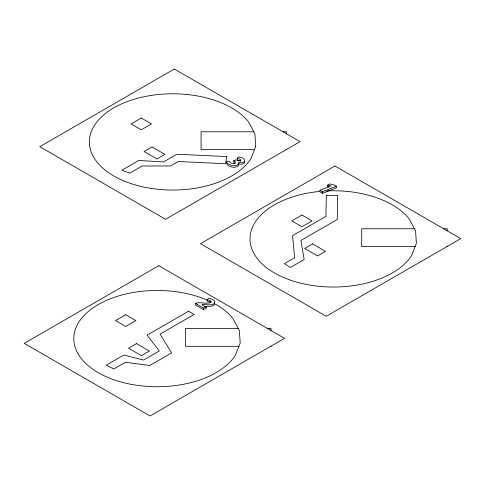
<?xml version="1.0" encoding="UTF-8"?>
<svg xmlns="http://www.w3.org/2000/svg" width="485" height="485" viewBox="0 0 485 485"><rect width="100%" height="100%" fill="white"/><g stroke="black" fill="none" stroke-linecap="round" stroke-linejoin="round"><path stroke-width="0.73" d="M207.174 299.675L208.508 298.299C210.763 298.56 216.71 300.282 214.218 303.361C211.878 307.284 194.158 301.488 206.161 306.999L206.161 308.569L203.542 309.618L195.497 304.98L195.497 303.41C200.256 301.203 206.38 304.962 210.999 302.082L210.933 301.179L210.357 300.718L207.174 299.675L207.174 301.24L210.933 302.743M240.778 161.269L237.207 159.783L237.207 158.219L238.796 156.879C240.942 157.455 245.058 158.304 244.731 161.165C244.094 163.912 237.22 161.347 238.765 162.887L238.85 163.584C235.868 167.519 228.696 165.53 226.234 161.814L229.072 161.099C230.278 163.136 233.576 164.694 235.516 162.845L235.079 161.693L233.697 160.784L233.697 162.348L235.079 163.257M327.666 185.161L329.6 183.942L334.28 184.991L336.408 186.222L336.408 187.792L322.44 193.285L319.948 191.848L319.948 190.284L331.006 185.925L327.666 185.161L327.666 186.725L328.988 187.022M195.497 303.41L203.542 308.054L206.161 306.999M319.948 190.284L322.44 191.72L336.408 186.222M233.697 160.784L236.068 159.856L238.614 160.893L240.96 160.42L240.202 159.28L237.207 158.219M253.831 131.787L201.069 131.787L201.069 149.635L254.461 149.635M283.04 131.787L286.599 131.787L286.599 133.848M286.253 149.635L286.599 149.435M414.487 228.768L361.719 228.768L361.719 246.61L415.111 246.61M443.69 228.768L447.249 228.768L447.249 230.824M446.903 246.61L447.249 246.416M238.28 328.472L185.512 328.472L185.512 346.314L238.905 346.314M267.484 328.472L271.042 328.472L271.042 330.527M270.703 346.314L271.042 346.12M204.67 306.35C207.362 306.587 216.055 307.144 214.497 302.434M238.305 163.778C240.287 164.482 244.773 164.736 244.786 161.778M238.256 163.791L238.85 165.149C235.952 169.247 226.289 167.101 226.234 161.814M322.44 191.72L322.44 193.285M203.542 308.054L203.542 309.618M319.282 191.46A83.371 48.136 0 0 0 269.272 269.678A83.371 48.136 0 0 0 411.595 255.571L416.403 243.318L415.554 230.763L409.104 218.759A83.371 48.136 0 0 0 326.726 190.92M207.495 300.227A83.371 48.136 0 0 0 86.094 313.455A83.371 48.136 0 0 0 120.783 381.913A83.371 48.136 0 0 0 235.395 355.275L240.202 343.022L239.347 330.467L232.897 318.463A83.371 48.136 0 0 0 215.116 303.992M209.641 301.197A83.371 48.136 0 0 1 211.048 301.87M326.302 195.425L325.92 216.377L292.546 235.649L294.674 257.741L284.422 263.658L290.388 267.496L304.174 259.536L300.906 240.469L337.239 219.493L337.681 195.497L326.302 195.425M226.64 156.558L225.64 163.724L178.237 161.529L170.55 165.967L142.16 165.997L129.877 173.084L121.899 170.223L138.758 160.493L163.548 161.923L176.849 154.248L226.64 156.558M255.753 146.337L250.945 158.595A83.371 48.136 0 0 1 124.603 181.226A83.371 48.136 0 0 1 119.431 104.912A83.371 48.136 0 0 1 248.453 121.777L254.904 133.781L255.753 146.337M174.315 69.016L39.806 146.676L165.591 219.299L300.1 141.638L174.315 69.016M141.305 118.049L131.138 123.917L141.305 129.786L151.465 123.917L141.305 118.049M152.023 146.925L144.063 151.52L156.946 158.959L164.906 154.363L152.023 146.925M158.759 265.701L24.25 343.362L150.035 415.984L284.543 338.324L158.759 265.701M334.965 165.997L200.457 243.658L326.241 316.281L460.75 238.62L334.965 165.997M125.748 314.729L115.582 320.597L125.748 326.466L135.915 320.597L125.748 314.729M301.955 215.025L291.788 220.893L301.955 226.762L312.116 220.893L301.955 215.025M188.556 311.237L147.094 335.177L159.304 350.964L143.548 360.064L123.796 355.068L106.263 365.193L113.805 368.988L125.409 362.289L149.835 365.46L171.605 352.892L160.086 334.116L194.133 314.462L188.556 311.237M136.473 343.61L128.507 348.206L141.39 355.644L149.356 351.049L136.473 343.61M312.673 243.906L304.713 248.502L317.596 255.941L325.556 251.345L312.673 243.906"/></g></svg>
